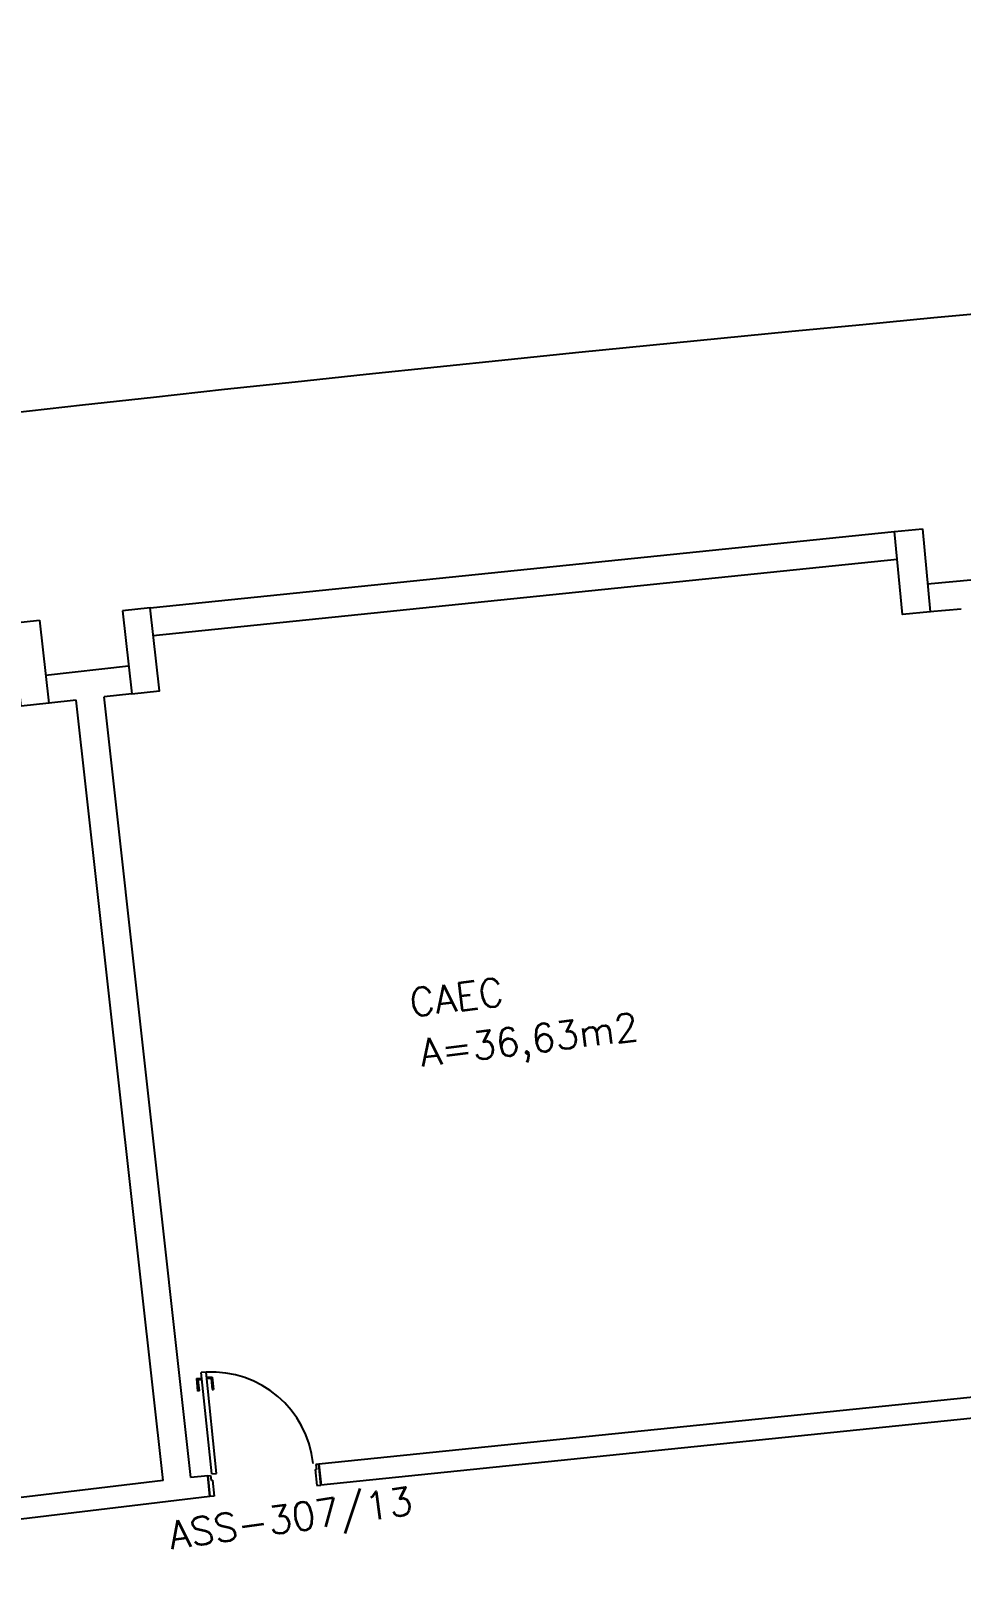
# Model space of a CAD drawing. Extents: x -152 to 150, y 325 to 437.
# Drawn here: x -41.23 to -34.55, y 365.61 to 376.66 of the extents above; entities that cross this region are included whole.
import ezdxf
from ezdxf.enums import TextEntityAlignment as Align

# ---------------------------------------------------------------- set-up
doc = ezdxf.new("R2010")
doc.units = 0
doc.header["$LTSCALE"] = 0.01
doc.header["$MEASUREMENT"] = 0
doc.layers.get('0').update_dxf_attribs({"linetype": 'CONTINUOUS'})
for name, color, linetype in [('ALV', 2, 'CONTINUOUS'), ('AREA', 2, 'CONTINUOUS'), ('ESQ', 1, 'CONTINUOUS'), ('ESTR', 3, 'CONTINUOUS'), ('PISO', 1, 'CONTINUOUS'), ('TEXTO', 2, 'CONTINUOUS'), ('TEXTO-ENDEREÇO', 2, 'CONTINUOUS')]:
    doc.layers.add(name, color=color, linetype=linetype)
doc.styles.add('UNB-100', font='simplex.shx', dxfattribs={"height": 3})
doc.styles.add('UNB-100-1', font='simplex.shx', dxfattribs={"height": 0.2})

# ---------------------------------------------------------------- blocks, each defined once
blk = doc.blocks.new('PE80-SSC')
at = {"color": 2}
for p, q in [((0.075, 0), (-0.075, 0)), ((-0.075, -0.03), (-0.075, 0)), ((0.075, 0), (0.075, -0.02)), ((0.777, 0.01), (0.687, 0.01)), ((0.687, 0), (0.687, 0.01)), ((0.777, 0.01), (0.777, -0.03)), ((0.04, -0.03), (-0.075, -0.03)), ((0.075, -0.02), (0.04, -0.02)), ((0.04, -0.03), (0.04, -0.02)), ((0.085, -0.03), (0.817, -0.03)), ((0.085, -0.03), (0.085, -0.065)), ((0.085, -0.065), (0.817, -0.065)), ((0.767, 0), (0.687, 0)), ((0.767, -0.095), (0.687, -0.095)), ((0.687, -0.095), (0.687, -0.105)), ((0.777, -0.105), (0.687, -0.105)), ((0.767, 0), (0.767, -0.03)), ((0.767, -0.095), (0.767, -0.065)), ((0.777, -0.105), (0.777, -0.065)), ((0.817, -0.065), (0.817, -0.03)), ((0.04, -0.771), (-0.075, -0.771)), ((-0.075, -0.771), (-0.075, -0.801)), ((0.04, -0.771), (0.04, -0.781)), ((0.075, -0.801), (-0.075, -0.801)), ((0.075, -0.802), (-0.075, -0.802)), ((0.075, -0.781), (0.04, -0.781)), ((0.075, -0.801), (0.075, -0.781))]:
    blk.add_line(p, q, dxfattribs=at)
at = {"color": 1}
blk.add_arc((0.085, -0.03), 0.731, 270, 357.3429, dxfattribs=at)

msp = doc.modelspace()

# ---------------------------------------------------------------- linework, layer by layer
at = {"layer": 'ALV'}
for p, q in [((-40.376, 372.516), (-35.032, 373.064)), ((-40.356, 372.317), (-35.012, 372.865)), ((-34.198, 372.741), (-34.795, 372.685)), ((-34.553, 372.507), (-34.777, 372.486)), ((-40.531, 372.097), (-41.127, 372.03)), ((-40.907, 371.854), (-41.105, 371.832)), ((-40.284, 366.252), (-40.907, 371.854)), ((-40.509, 371.898), (-40.708, 371.876)), ((-40.085, 366.274), (-40.708, 371.876)), ((-34.026, 366.895), (-39.165, 366.368)), ((-33.764, 366.771), (-39.15, 366.219)), ((-39.15, 366.219), (-39.165, 366.368)), ((-40.284, 366.252), (-45.388, 365.64)), ((-39.963, 366.285), (-40.085, 366.274)), ((-39.947, 366.136), (-39.963, 366.285)), ((-39.947, 366.136), (-45.371, 365.491))]:
    msp.add_line(p, q, dxfattribs=at)
at = {"layer": 'ESTR'}
for points in [[(-34.832, 373.083), (-34.776, 372.486), (-34.975, 372.467), (-35.032, 373.064)], [(-40.575, 372.494), (-40.508, 371.898), (-40.31, 371.92), (-40.376, 372.516)], [(-41.171, 372.428), (-41.105, 371.832), (-41.304, 371.81), (-41.37, 372.406)]]:
    msp.add_lwpolyline(points, close=True, dxfattribs=at)
at = {"layer": 'PISO'}
for radius, start, end in [(382.359, 89.98238, 109.98238), (375.744, 89.98207, 109.98207)]:
    msp.add_arc((0.463, 0.506), radius, start, end, dxfattribs=at)

# ---------------------------------------------------------------- block references
at = {"layer": 'ESQ', "rotation": 95.91562253891642}
msp.add_blockref('PE80-SSC', (-39.955, 366.211), dxfattribs=at)

# ---------------------------------------------------------------- texts
at = {"layer": 'AREA', "style": 'UNB-100'}
msp.add_text('A=36,63m2', height=0.2, rotation=6.9976, dxfattribs=at).set_placement((-38.427, 369.222))
at = {"layer": 'TEXTO', "style": 'UNB-100'}
msp.add_text('CAEC', height=0.2, rotation=6.9976, dxfattribs=at).set_placement((-38.501, 369.581))
at = {"layer": 'TEXTO-ENDEREÇO', "style": 'UNB-100-1'}
msp.add_text('ASS-307/13', height=0.2, rotation=8.2402, dxfattribs=at).set_placement((-39.354, 365.884), align=Align.CENTER)

doc.saveas('drawing.dxf')
